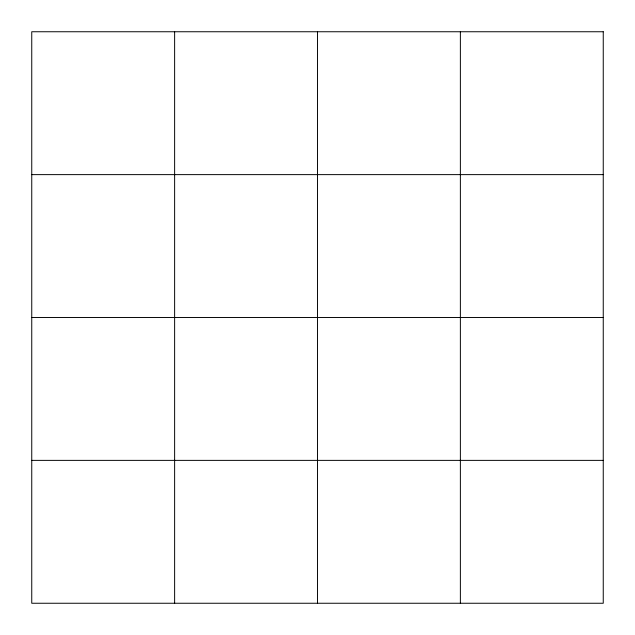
<?xml version="1.0" encoding="UTF-8"?>
<svg xmlns="http://www.w3.org/2000/svg" width="635" height="635" viewBox="0 0 635 635"><rect width="100%" height="100%" fill="white"/><g stroke="black" fill="none" stroke-linecap="round" stroke-linejoin="round"><path stroke-width="0.95" d="M31.75 174.625L603.25 174.625M31.75 317.5L603.25 317.5M31.75 460.375L603.25 460.375M460.375 31.75L460.375 603.25M317.5 31.75L317.5 603.25M174.625 31.75L174.625 603.25M603.25 31.75L31.75 31.75L31.75 603.25L603.25 603.25L603.25 31.75"/></g></svg>
